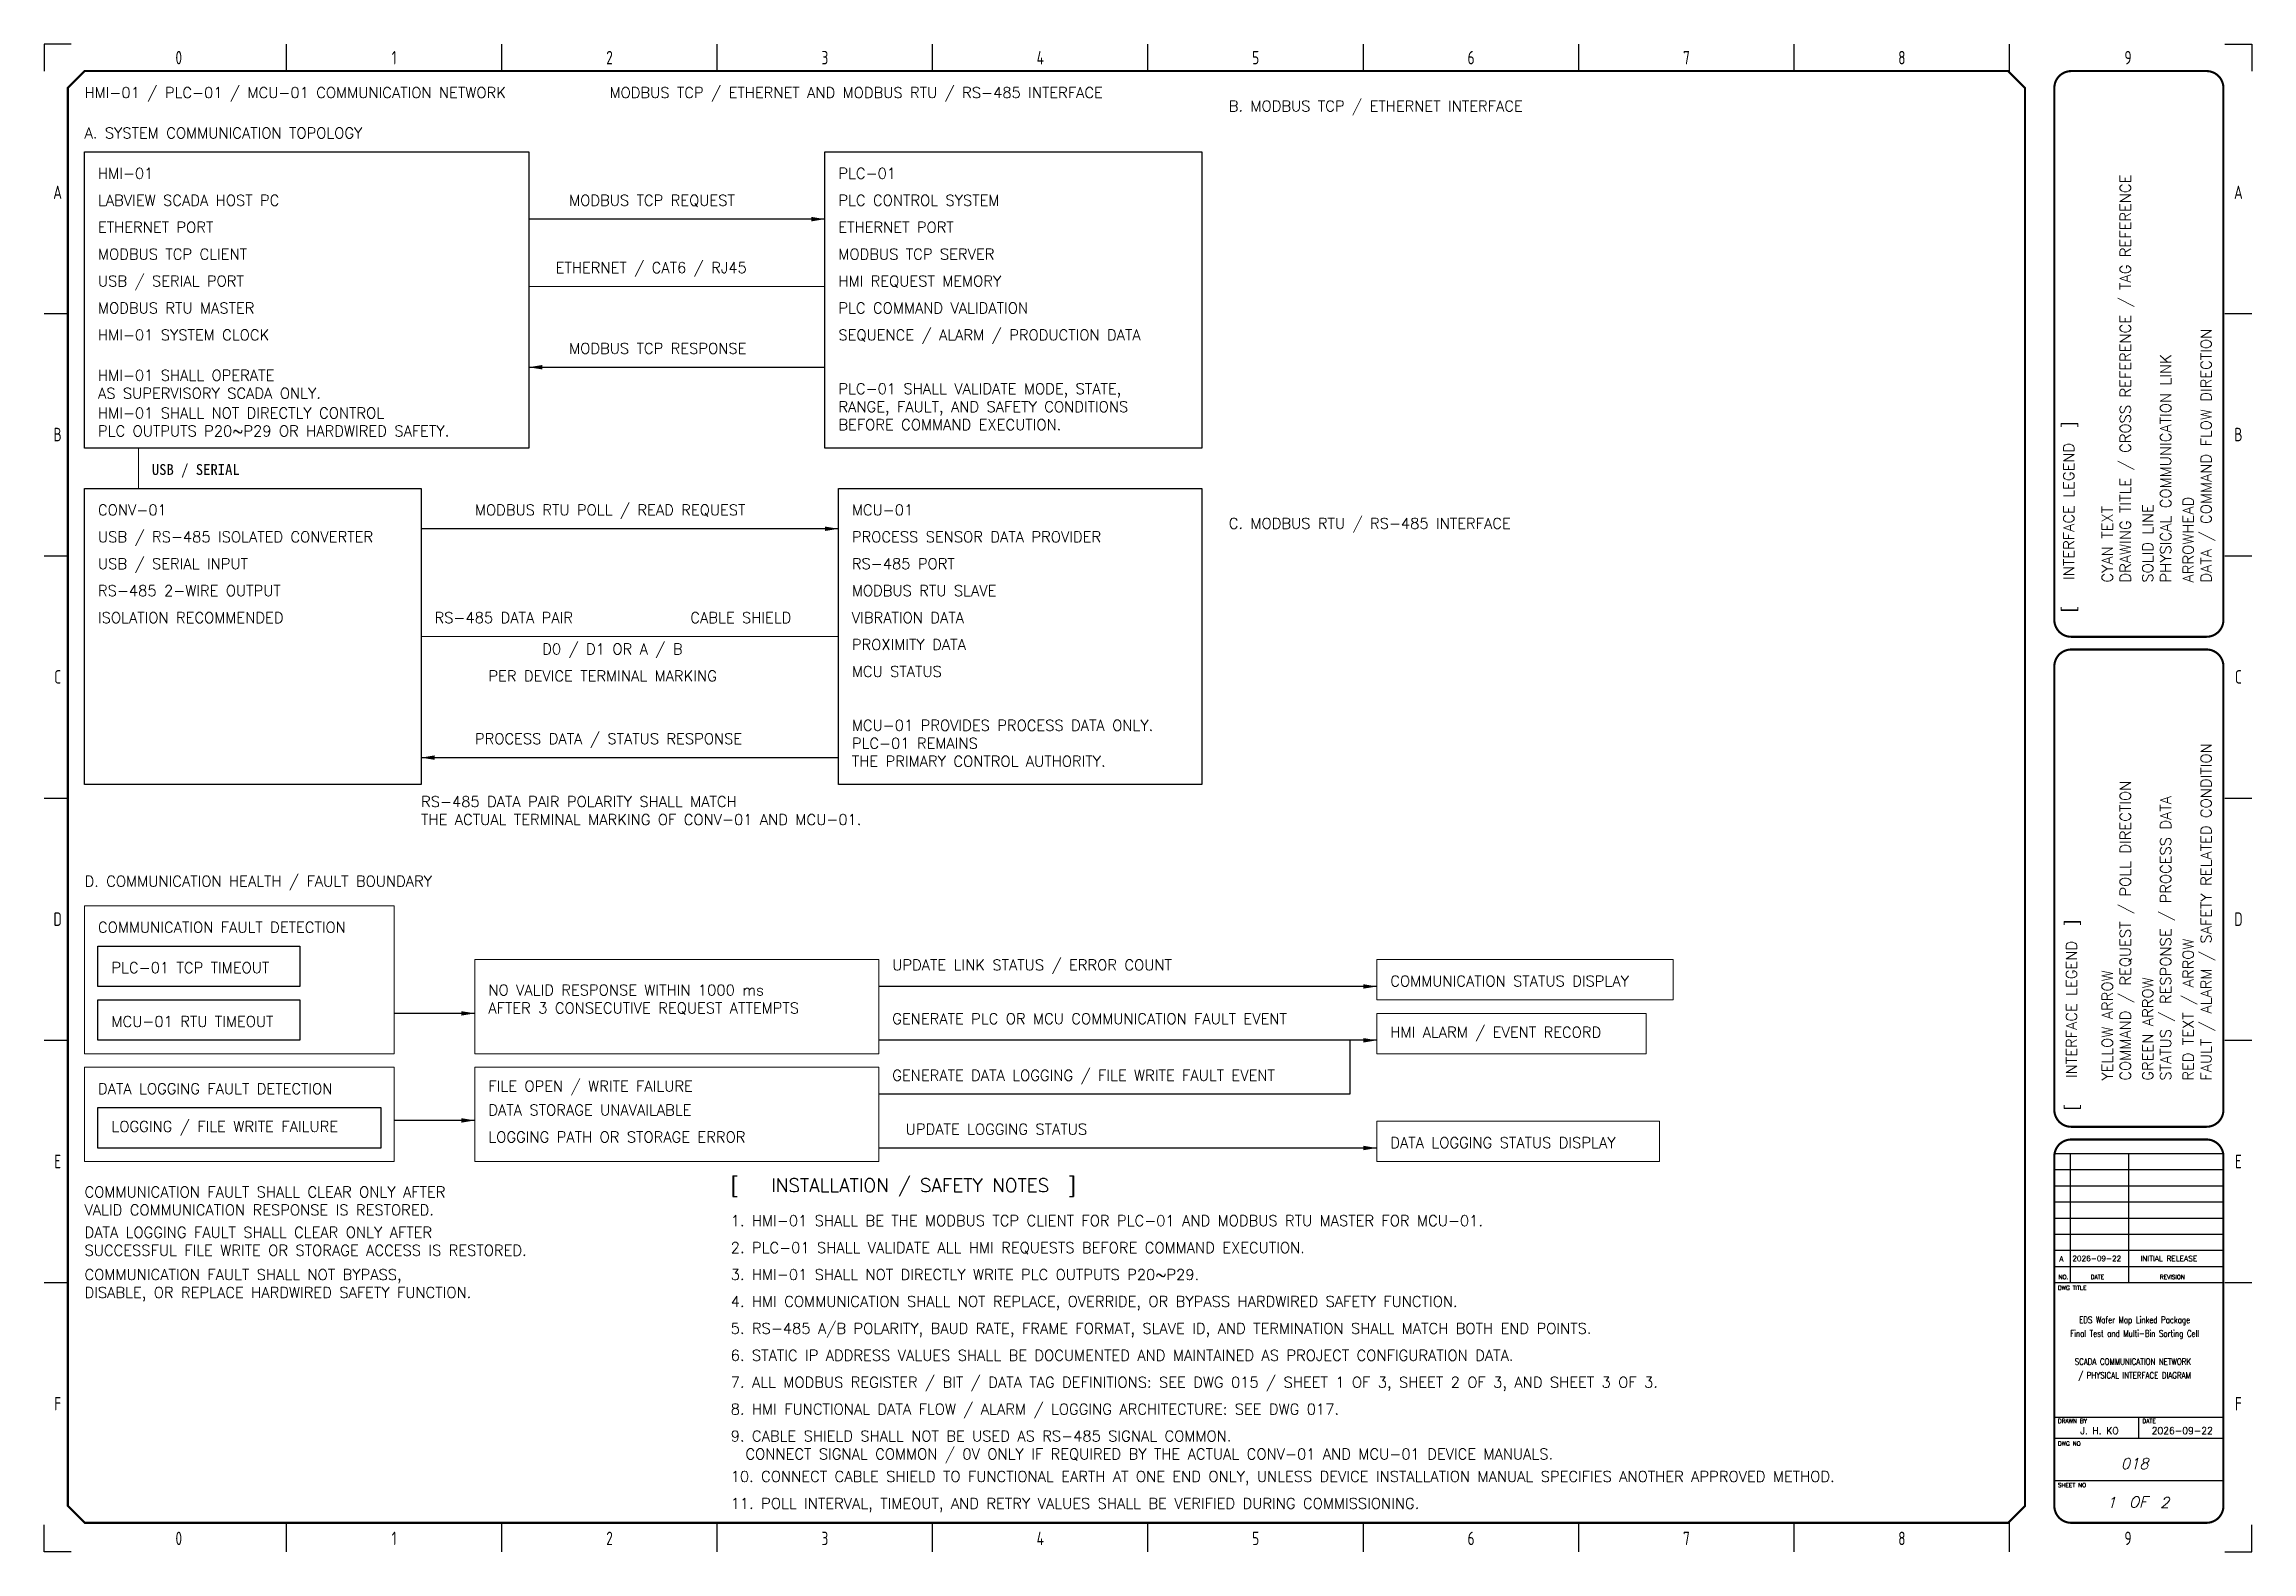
# Model space of a CAD drawing. Extents: x 5 to 415, y 5 to 285.
import ezdxf
from ezdxf.enums import TextEntityAlignment as Align

# ---------------------------------------------------------------- set-up
doc = ezdxf.new("R2010")
doc.units = 0
doc.header["$LTSCALE"] = 10
for name, color, linetype, lineweight in [('HMI-ALARM', 1, 'Continuous', 25), ('HMI-COMMAND', 2, 'Continuous', 25), ('HMI-CONDITION', 3, 'Continuous', 18), ('HMI-CROSSREF', 4, 'Continuous', 18), ('HMI-DATA', 3, 'Continuous', 20), ('HMI-FRAME', 7, 'Continuous', 30), ('HMI-LOG', 84, 'Continuous', 18), ('HMI-STATUS', 3, 'Continuous', 20), ('HMI-TAG', 4, 'Continuous', 18), ('HMI-TEXT', 9, 'Continuous', 18), ('HMI-WIDGET', 9, 'Continuous', 20), ('PLC-FRAME', 7, 'Continuous', 30)]:
    doc.layers.add(name, color=color, linetype=linetype, lineweight=lineweight)
for name, color, linetype in [('SYMS', 7, 'Continuous'), ('TEXT_TITLE', 7, 'Continuous'), ('TITLE', 7, 'Continuous'), ('Title blocks', 7, 'Continuous')]:
    doc.layers.add(name, color=color, linetype=linetype)
doc.styles.add('ISO8', font='ISO8.shx', dxfattribs={"width": 0.8})
doc.styles.add('ITALIC', font='ITALIC')
doc.styles.add('ROMANS', font='romans')
doc.dimstyles.get("Standard").update_dxf_attribs({"dimtxt": 0.18, "dimasz": 0.18, "dimexe": 0.18, "dimexo": 0.0625, "dimgap": 0.09, "dimtad": 0, "dimtih": 1, "dimtoh": 1, "dimdec": 4, "dimzin": 0, "dimdsep": 46, "dimtxsty": 'Standard', "dimcen": 0.09, "dimadec": 0, "dimazin": 0, "dimtfac": 1, "dimtdec": 4, "dimtofl": 0, "dimtmove": 0, "dimatfit": 3, "dimfxl": 1, "dimtolj": 1, "dimtzin": 0, "dimarcsym": 0})

# ---------------------------------------------------------------- blocks, each defined once
blk = doc.blocks.new('Title_blocks_A3')
at = {"layer": 'TITLE'}
for p, q in [((372.89, 276.86), (372.89, 259.33)), ((378.33, 79), (409.73, 79)), ((381.28, 79), (381.28, 55)), ((392.12, 79), (392.12, 55)), ((378.33, 76), (409.73, 76)), ((378.32, 73), (409.73, 73)), ((378.32, 70), (409.73, 70)), ((378.32, 67), (409.73, 67)), ((378.32, 64), (409.73, 64)), ((378.32, 61), (409.72, 61)), ((378.32, 58), (409.72, 58)), ((378.32, 55), (409.72, 55)), ((372.89, 13.53), (372.89, 37.81)), ((378.32, 30.02), (409.72, 30.02)), ((394.02, 26.1), (394.02, 30.02)), ((378.32, 26.1), (409.72, 26.1)), ((378.32, 18.24), (409.72, 18.24))]:
    blk.add_line(p, q, dxfattribs=at)
at = {"layer": 'TITLE', "const_width": 0.392}
blk.add_lwpolyline([(372.89, 13.53), (372.89, 276.86), (369.75, 280), (12.53, 280), (9.39, 276.86), (9.39, 13.53), (12.53, 10.39), (369.75, 10.39)], close=True, dxfattribs=at)
for points in [[(381.46, 280, 0.414214), (378.32, 276.86, 0.414214)], [(409.72, 276.86, 0.414214), (406.58, 280, 0.414214)], [(378.32, 178.08, 0.414214), (381.46, 174.94, 0.414214)], [(406.58, 174.94, 0.414214), (409.72, 178.08, 0.414214)], [(381.46, 172.58, 0.414214), (378.32, 169.44, 0.414214)], [(409.72, 169.44, 0.414214), (406.58, 172.58, 0.414214)], [(378.32, 87.08, 0.414214), (381.46, 83.94, 0.414214)], [(406.58, 83.94, 0.414214), (409.72, 87.08, 0.414214)], [(381.46, 81.58, 0.414214), (378.32, 78.44, 0.414214)], [(409.72, 78.44, 0.414214), (406.58, 81.58, 0.414214)], [(378.32, 13.53, 0.414214), (381.46, 10.39, 0.414214)], [(406.58, 10.39, 0.414214), (409.72, 13.53, 0.414214)]]:
    blk.add_lwpolyline(points, format="xyb", dxfattribs=at)
for points in [[(406.58, 280), (381.46, 280)], [(378.32, 276.86), (378.32, 252.5)], [(409.72, 276.86), (409.72, 252.5)], [(378.32, 254.09), (378.32, 178.08)], [(409.72, 254.09), (409.72, 178.08)], [(381.46, 174.94), (406.58, 174.94)], [(381.46, 172.58), (406.58, 172.58)], [(381.46, 83.94), (406.58, 83.94)], [(378.32, 78.44), (378.32, 13.53)], [(381.46, 81.58), (406.58, 81.58)], [(409.72, 78.44), (409.72, 13.53)], [(381.46, 10.39), (406.58, 10.39)]]:
    blk.add_lwpolyline(points, dxfattribs=at)
at = {"layer": 'TITLE', "color": 7, "const_width": 0.392}
for points in [[(378.32, 169.44), (378.32, 87.08)], [(409.72, 169.44), (409.72, 87.08)]]:
    blk.add_lwpolyline(points, dxfattribs=at)
at = {"layer": 'Title blocks', "color": 7}
for p, q in [((50, 280), (50, 285)), ((90, 280), (90, 285)), ((130, 280), (130, 285)), ((170, 280), (170, 285)), ((250, 280), (250, 285)), ((290, 280), (290, 285)), ((330, 280), (330, 285)), ((370, 280), (370, 285)), ((5, 235), (9.39, 235)), ((410, 235), (415, 235)), ((5, 190), (9.39, 190)), ((410, 190), (415, 190)), ((5, 100), (9.39, 100)), ((410, 100), (415, 100)), ((5, 55), (9.39, 55)), ((410, 55), (415, 55)), ((50, 5), (50, 10.39)), ((90, 5), (90, 10.39)), ((130, 5), (130, 10.39)), ((170, 5), (170, 10.39)), ((250, 5), (250, 10.39)), ((290, 5), (290, 10.39)), ((330, 5), (330, 10.39)), ((370, 5), (370, 10.64))]:
    blk.add_line(p, q, dxfattribs=at)
at = {"layer": 'Title blocks', "color": 2}
for p, q in [((210, 280), (210, 285)), ((5, 145), (9.39, 145)), ((410, 145), (415, 145)), ((210, 5), (210, 10.39))]:
    blk.add_line(p, q, dxfattribs=at)
at = {"layer": 'Title blocks'}
for points in [[(10, 285), (5, 285), (5, 280)], [(410, 285), (415, 285), (415, 280)], [(10, 5), (5, 5), (5, 10)], [(410, 5), (415, 5), (415, 10)]]:
    blk.add_lwpolyline(points, dxfattribs=at)
at = {"layer": 'TITLE', "color": 1, "style": 'ROMANS'}
for s, p in [('DWG TITLE', (378.97, 53.64)), ('DRAWN BY', (378.97, 28.91)), ('DATE', (394.67, 28.91)), ('DWG NO', (378.97, 24.72)), ('SHEET NO', (378.97, 17))]:
    blk.add_text(s, height=0.785, dxfattribs=at).set_placement(p)
at = {"layer": 'TITLE', "color": 1}
for s, height, style, p in [('NO.', 0.785, 'ROMANS', (380.02, 56.04)), ('DATE', 0.785, 'ROMANS', (386.32, 56.04)), ('REVISION', 0.785, 'ROMANS', (400.23, 56.04)), ('OF', 2, 'ITALIC', (393.89, 14.25))]:
    blk.add_text(s, height=height, dxfattribs=dict(at, style=style)).set_placement(p, align=Align.MIDDLE)
at = {"layer": 'TITLE', "color": 1, "style": 'ROMANS', "width": 0.8}
for tag, p in [('TITLE#1', (393.23, 44.81)), ('TITLE#2', (393.23, 42.27)), ('TITLE#3', (393.23, 39.73)), ('TITLE#4', (393.23, 37.18))]:
    blk.add_attdef(tag, text='', height=1.2, dxfattribs=at).set_placement(p, align=Align.CENTER)
at = {"layer": 'TITLE', "color": 1}
for tag, p, height, style in [('DRAWNBY', (383.14, 26.88), 1.25, 'ROMANS'), ('DATE', (396.4, 26.88), 1.25, 'ROMANS'), ('SHTS', (397.95, 13.15), 2, 'ITALIC')]:
    blk.add_attdef(tag, p, '', height=height, dxfattribs=dict(at, style=style))
at = {"layer": 'TITLE', "color": 1, "style": 'ITALIC'}
blk.add_attdef('DWG#', text='', height=2, dxfattribs=at).set_placement((393.23, 20.38), align=Align.CENTER)
blk.add_attdef('SH#', text='', height=2, dxfattribs=at).set_placement((389.77, 13.15), align=Align.RIGHT)
at = {"layer": 'TITLE', "color": 7, "flags": 9}
blk.add_attdef('WD_TB', (381.46, 10.39), '', height=1.57, dxfattribs=at)
at = {"layer": 'Title blocks', "style": 'ISO8', "width": 0.8}
for s, p in [('0', (30, 282.5)), ('1', (70, 282.5)), ('2', (110, 282.5)), ('3', (150, 282.5)), ('4', (190, 282.5)), ('5', (230, 282.5)), ('6', (270, 282.5)), ('7', (310, 282.5)), ('8', (350, 282.5)), ('9', (392, 282.5)), ('A', (7.5, 257.5)), ('A', (412.5, 257.5)), ('B', (7.5, 212.5)), ('B', (412.5, 212.5)), ('C', (7.5, 167.5)), ('C', (412.5, 167.5)), ('D', (7.5, 122.5)), ('D', (412.5, 122.5)), ('E', (7.5, 77.5)), ('E', (412.5, 77.5)), ('F', (7.5, 32.5)), ('F', (412.5, 32.5)), ('0', (30, 7.5)), ('1', (70, 7.5)), ('2', (110, 7.5)), ('3', (150, 7.5)), ('4', (190, 7.5)), ('5', (230, 7.5)), ('6', (270, 7.5)), ('7', (310, 7.5)), ('8', (350, 7.5)), ('9', (392, 7.5))]:
    blk.add_text(s, height=2.5, dxfattribs=at).set_placement(p, align=Align.MIDDLE)

msp = doc.modelspace()

# ---------------------------------------------------------------- linework, layer by layer
at = {"layer": 'HMI-ALARM'}
for p, q in [((247.5, 100), (247.5, 90)), ((247.5, 90), (160, 90))]:
    msp.add_line(p, q, dxfattribs=at)
for points in [[(15, 117.5), (52.5, 117.5), (52.5, 110), (15, 110)], [(15, 107.5), (52.5, 107.5), (52.5, 100), (15, 100)], [(15, 87.5), (67.5, 87.5), (67.5, 80), (15, 80)]]:
    msp.add_lwpolyline(points, close=True, dxfattribs=at)
at = {"layer": 'HMI-DATA'}
for p, q in [((95, 240), (150, 240)), ((22.5, 202.5), (22.5, 210)), ((75, 175), (152.5, 175))]:
    msp.add_line(p, q, dxfattribs=at)
at = {"layer": 'HMI-FRAME'}
for points in [[(12.5, 265), (95, 265), (95, 210), (12.5, 210)], [(12.5, 202.5), (75, 202.5), (75, 147.5), (12.5, 147.5)], [(152.5, 202.5), (220, 202.5), (220, 147.5), (152.5, 147.5)]]:
    msp.add_lwpolyline(points, close=True, dxfattribs=at)
at = {"layer": 'HMI-WIDGET'}
for points in [[(12.5, 125), (70, 125), (70, 97.5), (12.5, 97.5)], [(85, 115), (160, 115), (160, 97.5), (85, 97.5)], [(252.5, 115), (307.5, 115), (307.5, 107.5), (252.5, 107.5)], [(252.5, 105), (302.5, 105), (302.5, 97.5), (252.5, 97.5)], [(12.5, 95), (70, 95), (70, 77.5), (12.5, 77.5)], [(85, 95), (160, 95), (160, 77.5), (85, 77.5)], [(252.5, 85), (305, 85), (305, 77.5), (252.5, 77.5)]]:
    msp.add_lwpolyline(points, close=True, dxfattribs=at)
at = {"layer": 'PLC-FRAME'}
msp.add_lwpolyline([(150, 265), (220, 265), (220, 210), (150, 210)], close=True, dxfattribs=at)

# ---------------------------------------------------------------- block references
at = {"layer": 'SYMS'}
ref = msp.add_blockref('Title_blocks_A3', (0, 0), dxfattribs=at)
ref.add_attrib('TITLE#1', 'EDS Wafer Map Linked Package', dxfattribs={"layer": 'TITLE', "color": 1, "height": 1.2, "style": 'ROMANS', "width": 0.8}).set_placement((393.23, 47.5), align=Align.CENTER)
ref.add_attrib('DATE', '2026-09-22', (396.4, 26.88), dxfattribs={"layer": 'TITLE', "color": 1, "height": 1.25, "style": 'ROMANS'})
ref.add_attrib('DRAWNBY', 'J. H. KO', (383.14, 26.88), dxfattribs={"layer": 'TITLE', "color": 1, "height": 1.25, "style": 'ROMANS'})
ref.add_attrib('SH#', '1', dxfattribs={"layer": 'TITLE', "color": 1, "height": 2, "style": 'ITALIC'}).set_placement((389.77, 13.15), align=Align.RIGHT)
ref.add_attrib('TITLE#2', 'Final Test and Multi-Bin Sorting Cell', dxfattribs={"layer": 'TITLE', "color": 1, "height": 1.2, "style": 'ROMANS', "width": 0.8}).set_placement((393.23, 44.96), align=Align.CENTER)
ref.add_attrib('TITLE#3', 'SCADA COMMUNICATION NETWORK ', dxfattribs={"layer": 'TITLE', "color": 1, "height": 1.2, "style": 'ROMANS', "width": 0.8}).set_placement((393.23, 39.73), align=Align.CENTER)
ref.add_attrib('TITLE#4', '/ PHYSICAL INTERFACE DIAGRAM', dxfattribs={"layer": 'TITLE', "color": 1, "height": 1.2, "style": 'ROMANS', "width": 0.8}).set_placement((393.23, 37.18), align=Align.CENTER)
ref.add_attrib('DWG#', '018', dxfattribs={"layer": 'TITLE', "color": 1, "height": 2, "style": 'ITALIC'}).set_placement((393.23, 20.38), align=Align.CENTER)
ref.add_attrib('SHTS', '2', (397.95, 13.15), dxfattribs={"layer": 'TITLE', "color": 1, "height": 2, "style": 'ITALIC'})

# ---------------------------------------------------------------- texts
at = {"layer": 'HMI-ALARM', "char_height": 2, "attachment_point": 1, "style": 'ROMANS'}
for s, insert, width in [('HMI-01 SHALL NOT DIRECTLY CONTROL\\PPLC OUTPUTS P20~P29 OR HARDWIRED SAFETY.', (15, 217.5), 81.55), ('PLC-01 TCP TIMEOUT', (17.5, 114.5), 35.35), ('MCU-01 RTU TIMEOUT', (17.5, 104.5), 35.35), ('GENERATE PLC OR MCU COMMUNICATION FAULT EVENT', (162.5, 105), 88.0314), ('HMI ALARM / EVENT RECORD', (255, 102.5), 58.1), ('LOGGING / FILE WRITE FAILURE', (17.5, 85), 56), ('COMMUNICATION FAULT SHALL NOT BYPASS,\\PDISABLE, OR REPLACE HARDWIRED SAFETY FUNCTION.', (12.5, 57.5), 92.05), ('3. HMI-01 SHALL NOT DIRECTLY WRITE PLC OUTPUTS P20~P29.', (132.5, 57.5), 109.2), ('4. HMI COMMUNICATION SHALL NOT REPLACE, OVERRIDE, OR BYPASS HARDWIRED SAFETY FUNCTION.', (132.5, 52.5), 159.3916)]:
    msp.add_mtext(s, dxfattribs=dict(at, insert=insert, width=width))
at = {"layer": 'HMI-ALARM', "insert": (402.17, 92.5), "char_height": 2, "width": 81.9, "attachment_point": 1, "rotation": 90, "style": 'ROMANS'}
msp.add_mtext('RED TEXT / ARROW\\PFAULT / ALARM / SAFETY RELATED CONDITION', dxfattribs=at)
at = {"layer": 'HMI-ALARM', "char_height": 2, "attachment_point": 1}
for s, insert, width in [('{\\Fromans|c0;COMMUNICATION FAULT DETECTION}', (15, 122), 58.1), ('{\\Fromans|c0;GENERATE DATA LOGGING / FILE WRITE FAULT EVENT}', (162.5, 94.5), 95.2), ('{\\Fromans|c0;DATA LOGGING FAULT DETECTION}', (15, 92), 56.7)]:
    msp.add_mtext(s, dxfattribs=dict(at, insert=insert, width=width))
at = {"layer": 'HMI-COMMAND', "char_height": 2, "attachment_point": 1, "style": 'ROMANS'}
for s, insert, width in [('MODBUS TCP REQUEST', (102.5, 257), 37.5122), ('MODBUS TCP CLIENT', (15, 247), 34.3), ('MODBUS RTU MASTER', (15, 237), 35), ('MODBUS RTU POLL / READ REQUEST', (85, 199.5), 62.3)]:
    msp.add_mtext(s, dxfattribs=dict(at, insert=insert, width=width))
at = {"layer": 'HMI-COMMAND', "insert": (387.17, 92.5), "char_height": 2, "width": 69.3, "attachment_point": 1, "rotation": 90, "style": 'ROMANS'}
msp.add_mtext('YELLOW ARROW\\PCOMMAND / REQUEST / POLL DIRECTION', dxfattribs=at)
at = {"layer": 'HMI-CONDITION', "char_height": 2, "attachment_point": 1, "style": 'ROMANS'}
for s, insert, width in [('PLC COMMAND VALIDATION', (152.5, 237), 41.8647), ('HMI-01 SHALL OPERATE\\PAS SUPERVISORY SCADA ONLY.', (15, 224.5), 94.85), ('PLC-01 SHALL VALIDATE MODE, STATE,\\PRANGE, FAULT, AND SAFETY CONDITIONS\\PBEFORE COMMAND EXECUTION.', (152.5, 222), 94.85), ('ISOLATION RECOMMENDED', (15, 179.5), 51.9818), ('PER DEVICE TERMINAL MARKING', (87.5, 168.67), 52.9298), ('MCU-01 PROVIDES PROCESS DATA ONLY.\\PPLC-01 REMAINS\\PTHE PRIMARY CONTROL AUTHORITY.', (155, 159.5), 94.85), ('NO VALID RESPONSE WITHIN 1000 ms\\PAFTER 3 CONSECUTIVE REQUEST ATTEMPTS', (87.5, 110.33), 74.9), ('FILE OPEN / WRITE FAILURE', (87.5, 92.5), 72.7372), ('DATA STORAGE UNAVAILABLE', (87.5, 88.05), 72.7372), ('LOGGING PATH OR STORAGE ERROR', (87.5, 83.05), 72.7372), ('COMMUNICATION FAULT SHALL CLEAR ONLY AFTER\\PVALID COMMUNICATION RESPONSE IS RESTORED.', (12.5, 72.83), 81.9), ('1. HMI-01 SHALL BE THE MODBUS TCP CLIENT FOR PLC-01 AND MODBUS RTU MASTER FOR MCU-01.', (132.5, 67.5), 165.5008), ('DATA LOGGING FAULT SHALL CLEAR ONLY AFTER\\PSUCCESSFUL FILE WRITE OR STORAGE ACCESS IS RESTORED.', (12.5, 65.33), 96.113), ('2. PLC-01 SHALL VALIDATE ALL HMI REQUESTS BEFORE COMMAND EXECUTION.', (132.5, 62.5), 129.4065), ('5. RS-485 A/B POLARITY, BAUD RATE, FRAME FORMAT, SLAVE ID, AND TERMINATION SHALL MATCH BOTH END POINTS.', (132.5, 47.5), 186.9998), ('6. STATIC IP ADDRESS VALUES SHALL BE DOCUMENTED AND MAINTAINED AS PROJECT CONFIGURATION DATA.', (132.5, 42.5), 170.91), ('7. ALL MODBUS REGISTER / BIT / DATA TAG DEFINITIONS: SEE DWG 015 / SHEET 1 OF 3, SHEET 2 OF 3, AND SHEET 3 OF 3.', (132.5, 37.5), 204.9245), ('8. HMI FUNCTIONAL DATA FLOW / ALARM / LOGGING ARCHITECTURE: SEE DWG 017.', (132.5, 32.5), 135.4828)]:
    msp.add_mtext(s, dxfattribs=dict(at, insert=insert, width=width))
at = {"layer": 'HMI-CONDITION', "char_height": 2, "attachment_point": 1}
for s, insert, width in [('{\\Fromans|c0;RS-485 DATA PAIR POLARITY SHALL MATCH\\PTHE ACTUAL TERMINAL MARKING OF CONV-01 AND MCU-01.}', (75, 145.33), 100.1), ('{\\Fromans|c129;9. \\Fromans|c0;CABLE SHIELD SHALL NOT BE USED AS RS-485 SIGNAL COMMON.\\P\\Fromans|c129;  \\Fromans|c0;CONNECT SIGNAL COMMON / 0V ONLY IF REQUIRED\\Fromans|c129; \\Fromans|c0;BY THE ACTUAL CONV-01 AND MCU-01 DEVICE MANUALS.}', (132.5, 27.5), 208.7331), ('{\\Fromans|c129;10. \\Fromans|c0;CONNECT CABLE SHIELD TO FUNCTIONAL EARTH\\Fromans|c129; \\Fromans|c0;AT ONE END ONLY, UNLESS DEVICE INSTALLATION MANUAL\\Fromans|c129; \\Fromans|c0;SPECIFIES ANOTHER APPROVED METHOD.}', (132.5, 20), 247.7981), ('{\\Fromans|c129;11. \\Fromans|c0;POLL INTERVAL, TIMEOUT, AND RETRY VALUES\\Fromans|c129; \\Fromans|c0;SHALL BE VERIFIED DURING COMMISSIONING.}', (132.5, 15), 161.8706)]:
    msp.add_mtext(s, dxfattribs=dict(at, insert=insert, width=width))
at = {"layer": 'HMI-CROSSREF', "insert": (110, 277), "char_height": 2, "width": 114.1, "attachment_point": 1, "style": 'ROMANS'}
msp.add_mtext('MODBUS TCP / ETHERNET AND MODBUS RTU / RS-485 INTERFACE', dxfattribs=at)
at = {"layer": 'HMI-CROSSREF', "insert": (387.17, 185), "char_height": 2, "width": 97.3, "attachment_point": 1, "rotation": 90, "style": 'ROMANS'}
msp.add_mtext('CYAN TEXT\\PDRAWING TITLE / CROSS REFERENCE / TAG REFERENCE', dxfattribs=at)
at = {"layer": 'HMI-DATA', "char_height": 2, "attachment_point": 1, "style": 'ROMANS'}
for s, insert, width in [('ETHERNET PORT', (15, 252), 26.6), ('ETHERNET PORT', (152.5, 252), 26.6), ('MODBUS TCP SERVER', (152.5, 247), 34.3), ('USB / SERIAL PORT', (15, 242), 34.3), ('SEQUENCE / ALARM / PRODUCTION DATA', (152.5, 232), 67.405), ('MODBUS TCP RESPONSE', (102.5, 229.5), 41.0699), ('USB / SERIAL INPUT', (15, 189.5), 36.793), ('RS-485 PORT', (155, 189.5), 49.4879), ('RS-485 2-WIRE OUTPUT', (15, 184.5), 45.9492), ('MODBUS RTU SLAVE', (155, 184.5), 34.3), ('PROCESS DATA / STATUS RESPONSE', (85, 157), 62.3), ('UPDATE LINK STATUS / ERROR COUNT', (162.5, 115), 65.8)]:
    msp.add_mtext(s, dxfattribs=dict(at, insert=insert, width=width))
at = {"layer": 'HMI-DATA', "char_height": 2, "attachment_point": 1}
for s, insert, width in [('USB / SERIAL', (25, 207), 23.8), ('{\\Fromans|c0;UPDATE LOGGING STATUS}', (165, 84.5), 42.7)]:
    msp.add_mtext(s, dxfattribs=dict(at, insert=insert, width=width))
at = {"layer": 'HMI-LOG', "insert": (15, 232), "char_height": 2, "width": 37.45, "attachment_point": 1, "style": 'ROMANS'}
msp.add_mtext('HMI-01 SYSTEM CLOCK', dxfattribs=at)
at = {"layer": 'HMI-STATUS', "char_height": 2, "attachment_point": 1, "style": 'ROMANS'}
for s, insert, width in [('VIBRATION DATA', (155, 179.5), 34.3), ('PROXIMITY DATA', (155, 174.5), 41.8647), ('MCU STATUS', (155, 169.5), 67.405), ('COMMUNICATION STATUS DISPLAY', (255, 112), 58.1)]:
    msp.add_mtext(s, dxfattribs=dict(at, insert=insert, width=width))
at = {"layer": 'HMI-STATUS', "insert": (394.67, 92.5), "char_height": 2, "width": 66.5, "attachment_point": 1, "rotation": 90, "style": 'ROMANS'}
msp.add_mtext('GREEN ARROW\\PSTATUS / RESPONSE / PROCESS DATA', dxfattribs=at)
at = {"layer": 'HMI-STATUS', "insert": (255, 82), "char_height": 2, "width": 54.6, "attachment_point": 1}
msp.add_mtext('{\\Fromans|c0;DATA LOGGING STATUS DISPLAY}', dxfattribs=at)
at = {"layer": 'HMI-TAG', "char_height": 2, "attachment_point": 1, "style": 'ROMANS'}
for s, insert, width in [('HMI-01', (15, 262), 10.15), ('PLC-01', (152.5, 262), 10.15), ('HMI REQUEST MEMORY', (152.5, 242), 34.3), ('CONV-01', (15, 199.5), 10.15), ('MCU-01', (155, 199.5), 10.15), ('RS-485 DATA PAIR', (77.5, 179.5), 78.1), ('CABLE SHIELD', (125, 179.5), 78.1), ('D0 / D1 OR A / B', (97.5, 173.67), 36.8076)]:
    msp.add_mtext(s, dxfattribs=dict(at, insert=insert, width=width))
at = {"layer": 'HMI-TEXT', "char_height": 2, "attachment_point": 1, "style": 'ROMANS'}
for s, insert, width in [('HMI-01 / PLC-01 / MCU-01 COMMUNICATION NETWORK', (12.5, 277), 91.35), ('B. MODBUS TCP / ETHERNET INTERFACE', (225, 274.5), 68.6), ('A. SYSTEM COMMUNICATION TOPOLOGY', (12.5, 269.5), 63.7), ('LABVIEW SCADA HOST PC', (15, 257), 44.1), ('PLC CONTROL SYSTEM', (152.5, 257), 44.1), ('ETHERNET / CAT6 / RJ45', (100, 244.5), 45.7039), ('C. MODBUS RTU / RS-485 INTERFACE', (225, 197), 64.4), ('USB / RS-485 ISOLATED CONVERTER', (15, 194.5), 66.7743), ('PROCESS SENSOR DATA PROVIDER', (155, 194.5), 61.7818), ('D. COMMUNICATION HEALTH / FAULT BOUNDARY', (12.5, 130.55), 78.4008)]:
    msp.add_mtext(s, dxfattribs=dict(at, insert=insert, width=width))
at = {"layer": 'HMI-TEXT', "char_height": 2, "attachment_point": 1, "rotation": 90, "style": 'ROMANS'}
for s, insert, width in [('ARROWHEAD\\PDATA / COMMAND FLOW DIRECTION', (402.17, 185), 59.5), ('SOLID LINE\\PPHYSICAL COMMUNICATION LINK', (394.67, 185), 53.2), ('\\pxi-3,l4,t4;{\\Fromans|c129;[^I\\Fromans|c0;INTERFACE LEGEND\\Fromans|c129;  ]}', (380, 177.5), 43.2333), ('\\pxi-3,l4,t4;{\\Fromans|c129;[^I\\Fromans|c0;INTERFACE LEGEND\\Fromans|c129;  ]}', (380.5, 85), 43.2333)]:
    msp.add_mtext(s, dxfattribs=dict(at, insert=insert, width=width))
at = {"layer": 'HMI-TEXT', "insert": (130, 74.33), "char_height": 2.5, "attachment_point": 1, "style": 'ROMANS'}
msp.add_mtext_dynamic_manual_height_columns('\\pxi-3,l4,t4;{\\Fromans|c129;[^IINSTALLATION / SAFETY NOTES  ]}', width=96.2254, gutter_width=12.5, heights=[3.6], dxfattribs=at)
at = {"layer": 'TEXT_TITLE', "char_height": 1, "attachment_point": 1}
for s, width, heights, insert in [('{\\Fromans|c0;A}', 0.7655, [0], (379.24, 59.92)), ('{\\Fromans|c129;2026-09-22}', 0.7655, [0], (381.66, 59.98)), ('{\\Fromans|c129;INITIAL RELEASE}', 12.6659, [1.71], (394.31, 59.96))]:
    msp.add_mtext_dynamic_manual_height_columns(s, width=width, gutter_width=12.5, heights=heights, dxfattribs=dict(at, insert=insert))

# ---------------------------------------------------------------- leaders
at = {"layer": 'HMI-ALARM'}
for points in [[(85, 105), (70, 105)], [(252.5, 100), (160, 100)], [(85, 85.12), (70, 85.12)]]:
    msp.add_leader(points, dimstyle='Standard', override={"dimtxt": 2.5, "dimasz": 2.5, "dimexe": 1.25, "dimexo": 0.625, "dimgap": 0.625, "dimtad": 1, "dimtih": 0, "dimtoh": 0, "dimdec": 2, "dimzin": 8, "dimdsep": 44, "dimcen": 2.5, "dimtdec": 2, "dimtofl": 1, "dimtolj": 0, "dimtzin": 8}, dxfattribs=at)
at = {"layer": 'HMI-COMMAND'}
for points in [[(150, 252.5), (95, 252.5)], [(152.5, 195), (75, 195)]]:
    msp.add_leader(points, dimstyle='Standard', override={"dimtxt": 2.5, "dimasz": 2.5, "dimexe": 1.25, "dimexo": 0.625, "dimgap": 0.625, "dimtad": 1, "dimtih": 0, "dimtoh": 0, "dimdec": 2, "dimzin": 8, "dimdsep": 44, "dimcen": 2.5, "dimtdec": 2, "dimtofl": 1, "dimtolj": 0, "dimtzin": 8}, dxfattribs=at)
at = {"layer": 'HMI-DATA'}
for points in [[(95, 225), (150, 225)], [(75, 152.5), (152.5, 152.5)], [(252.5, 110), (160, 110)], [(252.5, 80), (160, 80)]]:
    msp.add_leader(points, dimstyle='Standard', override={"dimtxt": 2.5, "dimasz": 2.5, "dimexe": 1.25, "dimexo": 0.625, "dimgap": 0.625, "dimtad": 1, "dimtih": 0, "dimtoh": 0, "dimdec": 2, "dimzin": 8, "dimdsep": 44, "dimcen": 2.5, "dimtdec": 2, "dimtofl": 1, "dimtolj": 0, "dimtzin": 8}, dxfattribs=at)

doc.saveas('drawing.dxf')
